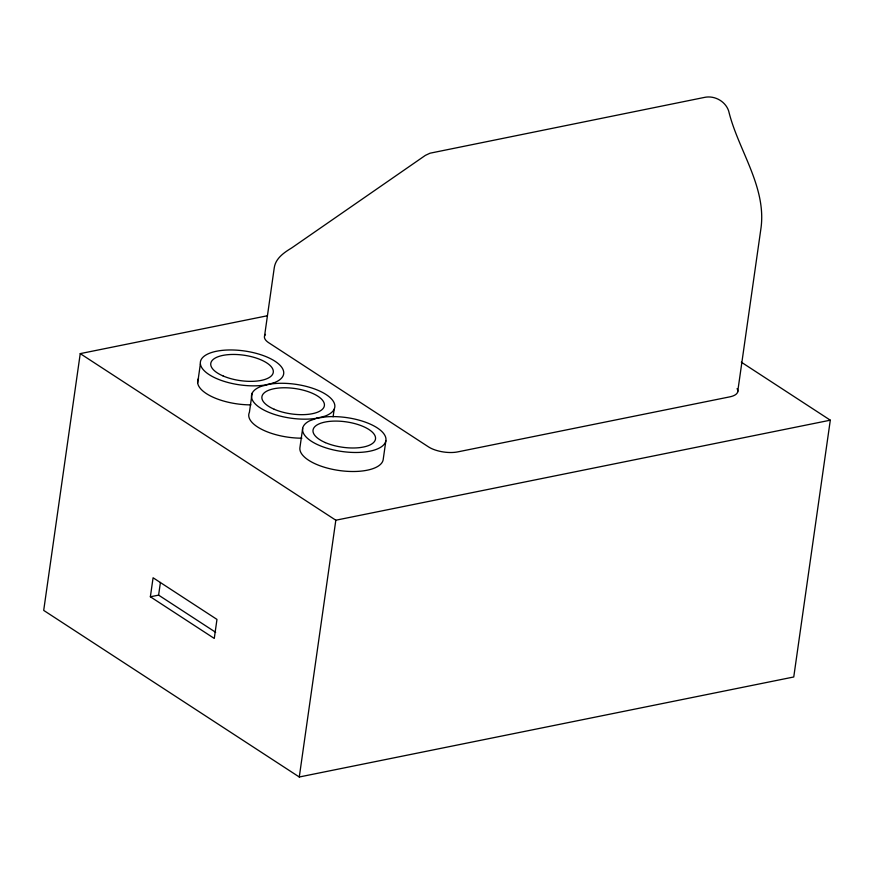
<?xml version="1.0" encoding="UTF-8"?>
<svg xmlns="http://www.w3.org/2000/svg" width="874" height="874" viewBox="0 0 874 874"><rect width="100%" height="100%" fill="white"/><g stroke="black" fill="none" stroke-linecap="round" stroke-linejoin="round"><path stroke-width="1.31" d="M267.346 315.765L80.244 353.62L43.7 610.402L299.279 776.997L793.756 676.979L830.3 420.186L741.305 362.175M150.372 596.789L153.081 577.769L216.97 619.415L214.272 638.435L150.372 596.789L158.609 595.128L215.66 632.306M158.609 595.128L160.423 582.445M197.677 382.91L200.386 363.89M252.127 393.256L249.418 412.277A42.061 17.109 8.1 0 0 301.88 438.191M264.571 335.9L274.272 267.684C275.66 258.201 284.236 252.455 291.763 247.888L425.376 155.375L430.041 153.201L704.029 97.495C714.134 95.069 725.333 101.034 728.665 110.954C737.896 149.476 766.269 186.02 761.09 227.404L737.645 392.076M302.677 428.336L299.968 447.357A42.061 17.109 8.1 0 0 338.457 470.398A42.061 17.109 8.1 0 0 383.162 459.768L385.871 440.747M333.103 416.789L334.185 409.185M299.279 776.997L335.824 520.216L80.244 353.62M335.824 520.216L830.3 420.186M737.077 388.646A21.031 8.554 8.1 0 1 729.735 396.872L457.779 451.88A21.031 8.554 8.1 0 1 428.511 446.887L268.777 342.772A21.031 8.554 8.1 0 1 265.478 334.36M250.947 404.87A42.061 17.109 8.1 0 1 198.529 378.518M316.858 418.22L309.8 420.744A42.061 17.109 8.1 0 0 333.988 450.044A42.061 17.109 8.1 0 0 385.773 437.732A42.061 17.109 8.1 0 0 326.166 416.854L316.858 418.22A42.061 17.109 8.1 0 1 262.222 409.13A42.061 17.109 8.1 0 1 261.381 386.286L269.454 384.221A42.061 17.109 8.1 0 1 324.09 393.311A42.061 17.109 8.1 0 1 324.931 416.155L316.858 418.22M273.059 383.107L264.778 385.063A42.061 17.109 8.1 0 1 200.736 365.43A42.061 17.109 8.1 0 1 254.214 352.845A42.061 17.109 8.1 0 1 273.059 383.107M274.239 409.283A31.551 12.826 8.1 0 0 324.188 406.519A31.551 12.826 8.1 0 0 281.035 387.859A31.551 12.826 8.1 0 0 274.239 409.283M325.357 442.605A31.551 12.826 8.1 0 0 375.307 439.841A31.551 12.826 8.1 0 0 332.153 421.181A31.551 12.826 8.1 0 0 325.357 442.605M223.121 375.973A31.551 12.826 8.1 0 0 273.081 373.198A31.551 12.826 8.1 0 0 229.928 354.538A31.551 12.826 8.1 0 0 223.121 375.973"/></g></svg>
